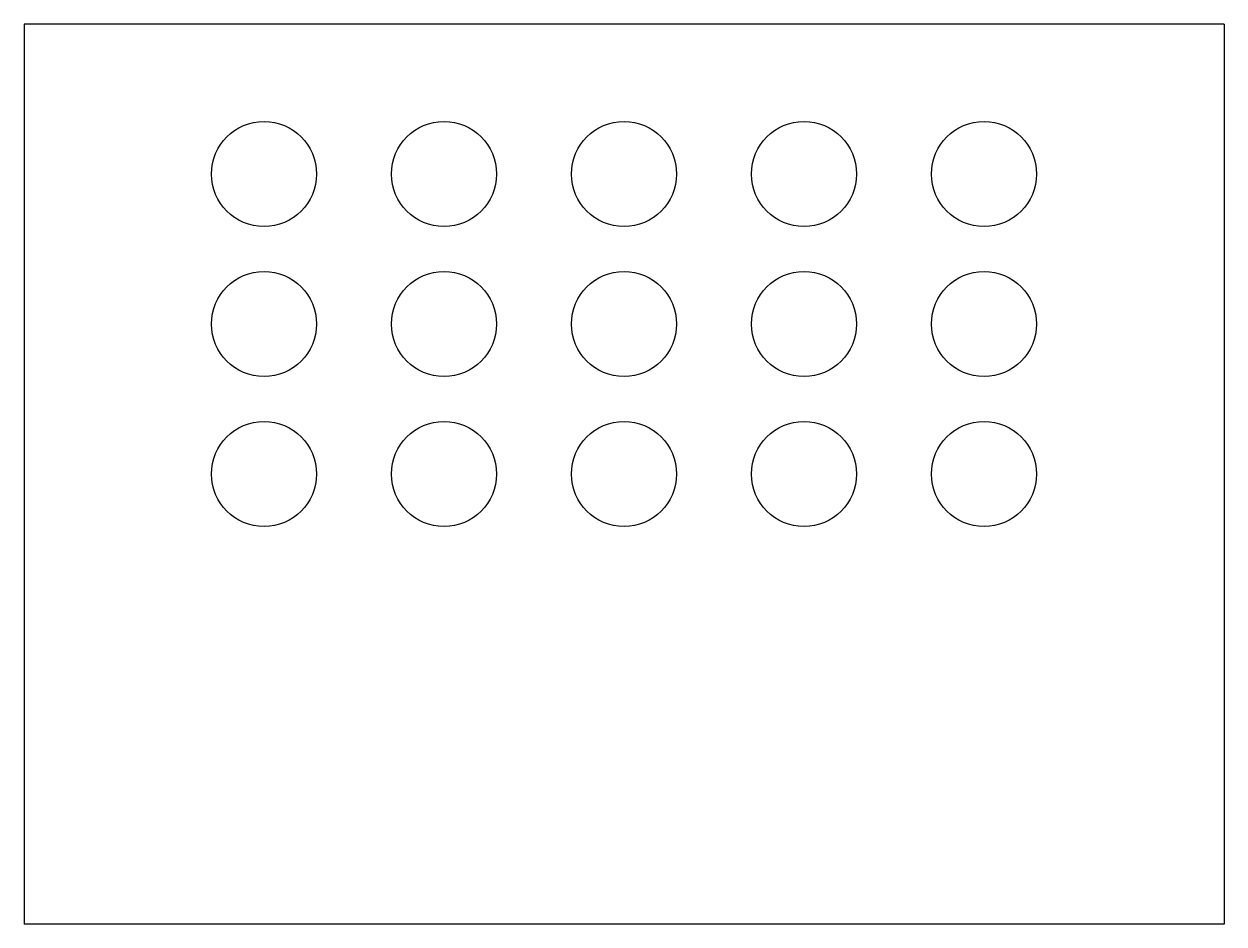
# Model space of a CAD drawing. Header units: millimetres. Extents: x -200 to 200, y 0 to 300.
import ezdxf

# ---------------------------------------------------------------- set-up
doc = ezdxf.new("R2010")
doc.units = ezdxf.units.MM

msp = doc.modelspace()

# ---------------------------------------------------------------- linework, layer by layer
at = {"color": 7, "linetype": 'Continuous', "lineweight": 25}
for p, q in [((200, 300), (-200, 300)), ((-200, 300), (-200, 0)), ((200, 300), (200, 0)), ((200, 0), (-200, 0))]:
    msp.add_line(p, q, dxfattribs=at)
for centre in [(-120, 250), (-120, 250), (-60, 250), (-60, 250), (0, 250), (0, 250), (60, 250), (60, 250), (120, 250), (120, 250), (-120, 200), (-120, 200), (-60, 200), (-60, 200), (0, 200), (0, 200), (60, 200), (60, 200), (120, 200), (120, 200), (-120, 150), (-120, 150), (-60, 150), (-60, 150), (0, 150), (0, 150), (60, 150), (60, 150), (120, 150), (120, 150)]:
    msp.add_circle(centre, 17.5, dxfattribs=at)

doc.saveas('drawing.dxf')
